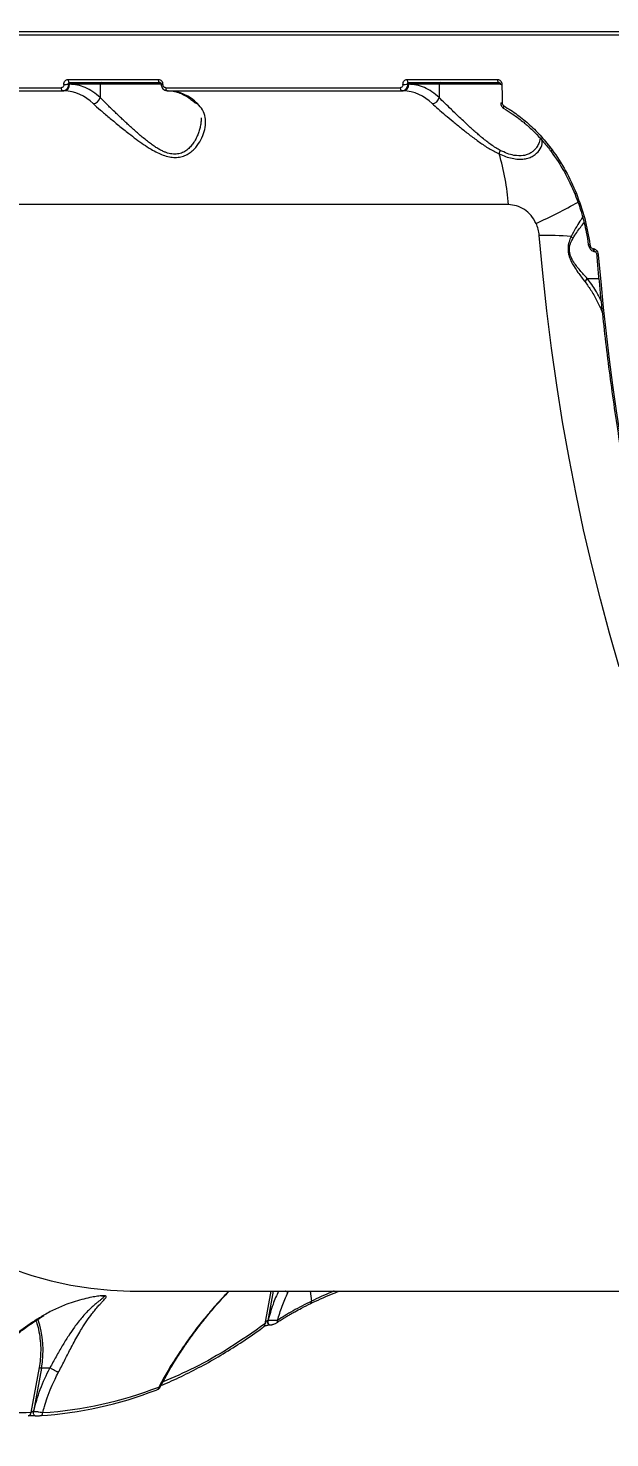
# Model space of a CAD drawing. Header units: millimetres. Extents: x -8045 to 6871, y -5915 to 5473.
# Drawn here: x -3203.5 to -3027.1, y -1812.7 to -1385.2 of the extents above; entities that cross this region are included whole.
import ezdxf

# ---------------------------------------------------------------- set-up
doc = ezdxf.new("R2010")
doc.units = ezdxf.units.MM
for name, color, linetype in [('DIKOM_ОБЪЕКТ', 7, 'Continuous'), ('DIKOM_РАЗМЕР_ЗОНА', 7, 'Continuous'), ('DIKOM_РАЗМЕР_ОБЪЕКТА', 7, 'Continuous')]:
    doc.layers.add(name, color=color, linetype=linetype)
doc.styles.add('style1', font='arial.ttf', dxfattribs={"width": 0.8})
doc.dimstyles.new('1-50', dxfattribs={"dimtxt": 300, "dimasz": 200, "dimexe": 100, "dimexo": 0, "dimgap": 100, "dimtad": 1, "dimtxsty": 'style1', "dimcen": 200, "dimclrd": 7, "dimclre": 7, "dimclrt": 7, "dimadec": 1, "dimazin": 2, "dimtfac": 1, "dimtmove": 0, "dimatfit": 2, "dimfxl": 0, "dimlwd": 25, "dimlwe": 18, "dimarcsym": 0})

# ---------------------------------------------------------------- blocks, each defined once
blk = doc.blocks.new('*D9')
at = {"layer": 'Defpoints', "color": 0, "linetype": 'Continuous', "transparency": 16777216}
for p in [(5663.54, -234.65), (-5019.6, -1388.73), (5663.54, -4701.47)]:
    blk.add_point(p, dxfattribs=at)
at = {"layer": 'DIKOM_РАЗМЕР_ОБЪЕКТА', "color": 7, "linetype": 'Continuous', "lineweight": 18, "transparency": 16777216}
for p, q in [((5663.54, -234.65), (5663.54, -4801.47)), ((-5019.6, -1388.73), (-5019.6, -4801.47))]:
    blk.add_line(p, q, dxfattribs=at)
at = {"layer": 'DIKOM_РАЗМЕР_ОБЪЕКТА', "color": 7, "linetype": 'Continuous', "lineweight": 25, "transparency": 16777216}
blk.add_line((-4819.6, -4701.47), (5463.54, -4701.47), dxfattribs=at)
at = {"layer": 'DIKOM_РАЗМЕР_ОБЪЕКТА', "color": 7, "linetype": 'Continuous', "transparency": 16777216}
for points in [[(-4819.6, -4668.14), (-4819.6, -4734.8), (-5019.6, -4701.47)], [(5463.54, -4668.14), (5463.54, -4734.8), (5663.54, -4701.47)]]:
    blk.add_solid(points, dxfattribs=at)
at = {"layer": 'DIKOM_РАЗМЕР_ОБЪЕКТА', "color": 7, "linetype": 'Continuous', "lineweight": 15, "transparency": 16777216, "insert": (-74.37, -4448.3), "char_height": 300, "attachment_point": 5, "style": 'style1'}
blk.add_mtext('10700', dxfattribs=at)
blk = doc.blocks.new('*D10')
at = {"layer": 'Defpoints', "color": 0, "linetype": 'Continuous', "transparency": 16777216}
for p in [(-1653.81, 3474.95), (-5616.46, -3083.4), (491.01, -3083.4)]:
    blk.add_point(p, dxfattribs=at)
at = {"layer": 'DIKOM_РАЗМЕР_ОБЪЕКТА', "color": 7, "linetype": 'Continuous', "lineweight": 18, "transparency": 16777216}
for p, q in [((-1653.81, 3474.95), (-5716.46, 3474.95)), ((491.01, -3083.4), (-5716.46, -3083.4))]:
    blk.add_line(p, q, dxfattribs=at)
at = {"layer": 'DIKOM_РАЗМЕР_ОБЪЕКТА', "color": 7, "linetype": 'Continuous', "lineweight": 25, "transparency": 16777216}
blk.add_line((-5616.46, 3274.95), (-5616.46, -2883.4), dxfattribs=at)
at = {"layer": 'DIKOM_РАЗМЕР_ОБЪЕКТА', "color": 7, "linetype": 'Continuous', "transparency": 16777216}
for points in [[(-5649.79, 3274.95), (-5583.12, 3274.95), (-5616.46, 3474.95)], [(-5649.79, -2883.4), (-5583.12, -2883.4), (-5616.46, -3083.4)]]:
    blk.add_solid(points, dxfattribs=at)
at = {"layer": 'DIKOM_РАЗМЕР_ОБЪЕКТА', "color": 7, "linetype": 'Continuous', "lineweight": 15, "transparency": 16777216, "insert": (-5869.63, -1326.86), "char_height": 300, "attachment_point": 5, "rotation": 90, "style": 'style1'}
blk.add_mtext('6550', dxfattribs=at)
blk = doc.blocks.new('*D11')
at = {"layer": 'Defpoints', "color": 0, "transparency": 16777216}
for p in [(6870.85, -184.65), (-7019.6, -1388.73), (-7019.6, -5814.65)]:
    blk.add_point(p, dxfattribs=at)
at = {"layer": 'DIKOM_РАЗМЕР_ЗОНА', "color": 7, "lineweight": 18, "transparency": 16777216}
for p, q in [((6870.85, -184.65), (6870.85, -5914.65)), ((-7019.6, -1388.73), (-7019.6, -5914.65))]:
    blk.add_line(p, q, dxfattribs=at)
at = {"layer": 'DIKOM_РАЗМЕР_ЗОНА', "color": 7, "lineweight": 25, "transparency": 16777216}
blk.add_line((6670.85, -5814.65), (-6819.6, -5814.65), dxfattribs=at)
at = {"layer": 'DIKOM_РАЗМЕР_ЗОНА', "color": 7, "transparency": 16777216}
for points in [[(-6819.6, -5781.31), (-6819.6, -5847.98), (-7019.6, -5814.65)], [(6670.85, -5781.31), (6670.85, -5847.98), (6870.85, -5814.65)]]:
    blk.add_solid(points, dxfattribs=at)
at = {"layer": 'DIKOM_РАЗМЕР_ЗОНА', "color": 7, "transparency": 16777216, "insert": (-74.37, -5561.37), "char_height": 300, "attachment_point": 5, "style": 'style1'}
blk.add_mtext('13900', dxfattribs=at)
blk = doc.blocks.new('*D12')
at = {"layer": 'Defpoints', "color": 0, "transparency": 16777216}
for p in [(-2189.61, 5472.65), (-7595.21, -5084.97), (-495.58, -5084.97)]:
    blk.add_point(p, dxfattribs=at)
at = {"layer": 'DIKOM_РАЗМЕР_ЗОНА', "color": 7, "lineweight": 18, "transparency": 16777216}
for p, q in [((-2189.61, 5472.65), (-7695.21, 5472.65)), ((-495.58, -5084.97), (-7695.21, -5084.97))]:
    blk.add_line(p, q, dxfattribs=at)
at = {"layer": 'DIKOM_РАЗМЕР_ЗОНА', "color": 7, "lineweight": 25, "transparency": 16777216}
blk.add_line((-7595.21, 5272.65), (-7595.21, -4884.97), dxfattribs=at)
at = {"layer": 'DIKOM_РАЗМЕР_ЗОНА', "color": 7, "transparency": 16777216}
for points in [[(-7628.55, 5272.65), (-7561.88, 5272.65), (-7595.21, 5472.65)], [(-7628.55, -4884.97), (-7561.88, -4884.97), (-7595.21, -5084.97)]]:
    blk.add_solid(points, dxfattribs=at)
at = {"layer": 'DIKOM_РАЗМЕР_ЗОНА', "color": 7, "transparency": 16777216, "insert": (-7848.38, -1452.59), "char_height": 300, "attachment_point": 5, "rotation": 90, "style": 'style1'}
blk.add_mtext('10550', dxfattribs=at)

msp = doc.modelspace()

# ---------------------------------------------------------------- linework, layer by layer
at = {"layer": 'DIKOM_ОБЪЕКТ', "color": 7, "linetype": 'Continuous', "lineweight": 15}
for p, q in [((-3436.735, -1387.16), (-3021.865, -1387.16)), ((-3436.22, -1386.157), (-3021.35, -1386.157)), ((-3191.456, -1400.692), (-3164.026, -1400.692)), ((-3190.981, -1402.157), (-3191.341, -1402.157)), ((-3181.713, -1402.157), (-3190.981, -1402.157)), ((-3190.941, -1401.657), (-3163.512, -1401.657)), ((-3181.713, -1402.157), (-3181.713, -1406.208)), ((-3163.021, -1402.157), (-3181.713, -1402.157)), ((-3088.596, -1400.692), (-3061.166, -1400.692)), ((-3088.121, -1402.157), (-3088.481, -1402.157)), ((-3078.853, -1402.157), (-3088.121, -1402.157)), ((-3088.081, -1401.657), (-3060.652, -1401.657)), ((-3078.853, -1402.157), (-3078.853, -1406.208)), ((-3060.161, -1402.157), (-3078.853, -1402.157)), ((-3264.695, -1403.198), (-3193.55, -1403.198)), ((-3264.18, -1404.157), (-3193.035, -1404.157)), ((-3193.035, -1404.157), (-3192.696, -1404.157)), ((-3161.835, -1403.198), (-3090.69, -1403.198)), ((-3161.32, -1404.157), (-3161.412, -1404.141)), ((-3161.32, -1404.157), (-3090.175, -1404.157)), ((-3090.175, -1404.157), (-3089.835, -1404.157)), ((-3057.858, -1438.66), (-3357.866, -1438.66)), ((-3032.044, -1452.061), (-3032.125, -1452.061)), ((-3031.616, -1452.904), (-3031.535, -1452.904)), ((-3033.942, -1461.074), (-3030.434, -1461.074)), ((-3181.322, -1769.665), (-3181.165, -1769.664)), ((-3171.604, -1768.157), (-2909.475, -1768.157)), ((-3129.907, -1768.157), (-3131.759, -1778.145)), ((-3129.205, -1768.157), (-3130.864, -1777.103)), ((-3124.755, -1768.63), (-3124.542, -1768.157)), ((-3117.989, -1768.157), (-3117.617, -1771.243)), ((-3199.015, -1775.694), (-3199.006, -1775.703)), ((-3130.789, -1777.103), (-3130.864, -1777.103)), ((-3130.38, -1778.442), (-3130.409, -1778.441)), ((-3130.38, -1778.442), (-3130.305, -1778.442)), ((-3130.305, -1778.442), (-3130.269, -1778.44)), ((-3200.195, -1791.345), (-3202.701, -1805.031)), ((-3199.523, -1791.51), (-3201.93, -1804.654)), ((-3196.99, -1791.51), (-3199.523, -1791.51)), ((-3196.984, -1791.511), (-3196.99, -1791.51)), ((-3201.902, -1804.654), (-3201.93, -1804.654)), ((-3201.43, -1805.988), (-3201.444, -1805.989)), ((-3201.444, -1805.989), (-3201.416, -1805.989)), ((-3201.402, -1805.988), (-3201.416, -1805.989))]:
    msp.add_line(p, q, dxfattribs=at)
at = {"layer": 'DIKOM_ОБЪЕКТ', "color": 7, "linetype": 'Continuous', "lineweight": 15, "flags": 128}
for points in [[(-3191.456, -1400.692), (-3191.443, -1400.882), (-3191.412, -1401.064), (-3191.363, -1401.231), (-3191.299, -1401.377), (-3191.222, -1401.496), (-3191.134, -1401.584), (-3191.039, -1401.639), (-3190.941, -1401.657)], [(-3163.512, -1401.657), (-3163.61, -1401.639), (-3163.704, -1401.584), (-3163.792, -1401.496), (-3163.869, -1401.377), (-3163.934, -1401.231), (-3163.982, -1401.064), (-3164.013, -1400.882), (-3164.026, -1400.692)], [(-3088.596, -1400.692), (-3088.583, -1400.882), (-3088.551, -1401.064), (-3088.503, -1401.231), (-3088.439, -1401.377), (-3088.361, -1401.496), (-3088.274, -1401.584), (-3088.179, -1401.639), (-3088.081, -1401.657)], [(-3060.652, -1401.657), (-3060.75, -1401.639), (-3060.844, -1401.584), (-3060.932, -1401.496), (-3061.009, -1401.377), (-3061.073, -1401.231), (-3061.122, -1401.064), (-3061.153, -1400.882), (-3061.166, -1400.692)], [(-3059.852, -1402.196), (-3059.838, -1402.899), (-3059.823, -1403.602), (-3059.808, -1404.306), (-3059.792, -1405.009), (-3059.775, -1405.712), (-3059.758, -1406.416), (-3059.741, -1407.119), (-3059.722, -1407.822)], [(-3193.55, -1403.198), (-3193.537, -1403.387), (-3193.505, -1403.568), (-3193.456, -1403.734), (-3193.392, -1403.879), (-3193.315, -1403.997), (-3193.228, -1404.085), (-3193.133, -1404.139), (-3193.035, -1404.157)], [(-3090.69, -1403.198), (-3090.677, -1403.387), (-3090.645, -1403.568), (-3090.596, -1403.734), (-3090.532, -1403.879), (-3090.455, -1403.997), (-3090.368, -1404.085), (-3090.273, -1404.139), (-3090.175, -1404.157)], [(-3059.231, -1409.517), (-3059.258, -1409.495), (-3059.308, -1409.419), (-3059.337, -1409.316), (-3059.343, -1409.189), (-3059.326, -1409.043), (-3059.287, -1408.884), (-3059.228, -1408.716)], [(-3044.596, -1422.054), (-3044.707, -1422.171), (-3044.796, -1422.281), (-3044.859, -1422.379), (-3044.894, -1422.463), (-3044.9, -1422.529), (-3044.883, -1422.569)], [(-3024.252, -1578.827), (-3027.2, -1568.677), (-3029.986, -1558.358), (-3032.609, -1547.879), (-3035.067, -1537.249), (-3037.356, -1526.478), (-3039.475, -1515.577), (-3041.422, -1504.556), (-3043.194, -1493.424), (-3044.792, -1482.193), (-3046.211, -1470.872), (-3047.453, -1459.473), (-3048.515, -1448.005)], [(-3031.612, -1452.904), (-3031.612, -1452.904), (-3031.756, -1452.866), (-3031.89, -1452.751), (-3032.001, -1452.568), (-3032.082, -1452.332), (-3032.125, -1452.061)], [(-3032.044, -1452.061), (-3032.001, -1452.332), (-3031.921, -1452.568), (-3031.809, -1452.751), (-3031.676, -1452.866), (-3031.536, -1452.904)], [(-3031.08, -1453.938), (-3031.084, -1453.931), (-3031.085, -1453.924)], [(-3030.597, -1454.003), (-3029.886, -1461.955), (-3029.097, -1469.878), (-3028.229, -1477.771), (-3027.284, -1485.63), (-3026.26, -1493.452), (-3025.16, -1501.234), (-3023.983, -1508.974), (-3022.729, -1516.669)], [(-3208.387, -1761.421), (-3202.476, -1763.425), (-3196.535, -1765.078), (-3190.572, -1766.378), (-3184.591, -1767.324), (-3178.598, -1767.916), (-3172.598, -1768.152), (-3171.604, -1768.157)], [(-3130.409, -1778.441), (-3130.484, -1778.421), (-3130.622, -1778.324), (-3130.74, -1778.156), (-3130.829, -1777.93), (-3130.881, -1777.665), (-3130.894, -1777.382), (-3130.864, -1777.103)], [(-3130.789, -1777.103), (-3130.819, -1777.382), (-3130.807, -1777.665), (-3130.754, -1777.93), (-3130.665, -1778.156), (-3130.547, -1778.324), (-3130.409, -1778.421), (-3130.305, -1778.442)], [(-3201.444, -1805.989), (-3201.554, -1805.966), (-3201.672, -1805.886), (-3201.776, -1805.754), (-3201.861, -1805.577), (-3201.922, -1805.366), (-3201.954, -1805.132), (-3201.957, -1804.89), (-3201.93, -1804.654)], [(-3201.416, -1805.989), (-3201.526, -1805.966), (-3201.644, -1805.886), (-3201.748, -1805.754), (-3201.833, -1805.577), (-3201.893, -1805.366), (-3201.926, -1805.132), (-3201.929, -1804.89), (-3201.902, -1804.654)]]:
    msp.add_lwpolyline(points, dxfattribs=at)
at = {"layer": 'DIKOM_ОБЪЕКТ', "color": 7, "linetype": 'Continuous', "lineweight": 15}
for centre, radius, start, end in [((-3192.669, -1379.091), 23.104, 269.89088, 273.29472), ((-3192.85, -1402.29), 1.874, 274.73785, 4.05281), ((-3181.246, -1402.124), 0.469, 94.75487, 184.03805), ((-3162.864, -1399.878), 2.322, 261.74961, 273.74567), ((-3089.809, -1379.081), 23.115, 269.89163, 273.29397), ((-3089.99, -1402.29), 1.874, 274.73838, 4.06015), ((-3078.386, -1402.124), 0.469, 94.77089, 184.05352), ((-3060.002, -1399.774), 2.426, 262.06191, 273.54804), ((-3193.17, -1417.271), 13.122, 44.85944, 87.92873), ((-3184.02, -1405.645), 2.375, 273.65939, 346.29002), ((-3160.876, -1403.335), 0.969, 171.89427, 236.38226), ((-3161.455, -1417.271), 13.122, 44.85944, 87.92873), ((-3090.31, -1417.27), 13.121, 44.8581, 87.92894), ((-3081.16, -1405.645), 2.375, 273.65963, 346.28354), ((-3152.189, -1406.699), 1.316, 228.62844, 271.5254), ((-3059.873, -1406.083), 1.745, 258.9759, 274.97636), ((-3054.56, -1424.724), 6.315, 156.49187, 166.50497), ((-3125.229, -1443.121), 67.519, 3.78847, 17.11489), ((-3037.009, -1436.134), 0.882, 105.81865, 138.02038), ((-3123.002, -1283.885), 176.525, 294.61913, 299.2664), ((-3047.959, -1576.52), 128.517, 85.9283, 90.24785), ((-3036.706, -1446.566), 2.763, 219.6269, 235.45369), ((-3033.362, -1449.935), 0.855, 251.27227, 284.02424), ((-3030.722, -1453.112), 0.899, 246.57658, 278.01931), ((-3032.134, -1462.994), 2.638, 133.2796, 159.99314), ((-3118.194, -1771.452), 0.613, 307.33171, 19.91895), ((-3228.846, -1786.193), 29.802, 349.72314, 18.53309), ((-3132.552, -1778.336), 0.815, 316.83278, 13.56791), ((-3128.628, -1777.209), 0.735, 305.76037, 11.78985), ((-3132.411, -1778.425), 0.652, 296.40086, 314.06384), ((-3207.42, -1688.266), 117.926, 273.63023, 291.24306), ((-3206.563, -1687.602), 117.664, 273.62998, 291.24323), ((-3164.69, -1797.464), 0.715, 269.83834, 304.21028), ((-3164.813, -1797.342), 0.886, 306.32869, 4.65375), ((-3203.62, -1805.111), 0.923, 274.65941, 4.96228), ((-3200.02, -1805.051), 0.907, 274.21913, 1.3834)]:
    msp.add_arc(centre, radius, start, end, dxfattribs=at)
for points, knots in [([(-3192.713, -1402.196), (-3192.724, -1402.327), (-3192.745, -1402.589), (-3192.935, -1402.921), (-3193.214, -1403.153), (-3193.438, -1403.183), (-3193.55, -1403.198)], [0, 0, 0, 0, 0.2507597, 0.5001069, 0.7499743, 1, 1, 1, 1]), ([(-3191.341, -1402.157), (-3191.35, -1402.327), (-3191.367, -1402.64), (-3191.527, -1403.132), (-3191.772, -1403.536), (-3192.091, -1403.839), (-3192.487, -1404.089), (-3192.818, -1404.13), (-3193.035, -1404.157)], [0, 0, 0, 0, 0.1617721, 0.2992077, 0.5003961, 0.6315426, 0.7587068, 1, 1, 1, 1]), ([(-3192.713, -1402.196), (-3192.698, -1401.998), (-3192.667, -1401.605), (-3192.379, -1401.108), (-3191.961, -1400.76), (-3191.624, -1400.715), (-3191.456, -1400.692)], [0, 0, 0, 0, 0.2505948, 0.5002705, 0.7499957, 1, 1, 1, 1]), ([(-3191.341, -1402.157), (-3191.342, -1402.119), (-3191.342, -1402.046), (-3191.31, -1401.922), (-3191.254, -1401.817), (-3191.175, -1401.738), (-3191.079, -1401.675), (-3190.996, -1401.664), (-3190.941, -1401.657)], [0, 0, 0, 0, 0.1478196, 0.2805262, 0.5004941, 0.6293338, 0.7558197, 1, 1, 1, 1]), ([(-3181.713, -1406.208), (-3182.445, -1405.588), (-3183.909, -1404.347), (-3186.223, -1403.111), (-3188.586, -1402.303), (-3190.183, -1402.206), (-3190.981, -1402.157)], [0, 0, 0, 0, 0.249998, 0.4999993, 0.7499898, 1, 1, 1, 1]), ([(-3164.026, -1400.692), (-3163.857, -1400.715), (-3163.518, -1400.76), (-3163.087, -1401.109), (-3162.782, -1401.606), (-3162.736, -1401.999), (-3162.712, -1402.196)], [0, 0, 0, 0, 0.2505011, 0.5001853, 0.7499993, 1, 1, 1, 1]), ([(-3163.604, -1401.641), (-3163.557, -1401.644), (-3163.461, -1401.65), (-3163.326, -1401.76), (-3163.222, -1401.939), (-3163.206, -1402.096), (-3163.197, -1402.176)], [0, 0, 0, 0, 0.2353174, 0.4781248, 0.7320024, 1, 1, 1, 1]), ([(-3163.197, -1402.176), (-3163.189, -1402.299), (-3163.171, -1402.545), (-3163.028, -1403.027), (-3162.702, -1403.57), (-3162.112, -1404.037), (-3161.646, -1404.107), (-3161.412, -1404.141)], [0, 0, 0, 0, 0.1219965, 0.2452288, 0.4931887, 0.7446563, 1, 1, 1, 1]), ([(-3161.835, -1403.198), (-3161.948, -1403.182), (-3162.173, -1403.151), (-3162.462, -1402.92), (-3162.666, -1402.589), (-3162.697, -1402.327), (-3162.712, -1402.196)], [0, 0, 0, 0, 0.2507925, 0.5001209, 0.7499859, 1, 1, 1, 1]), ([(-3089.853, -1402.196), (-3089.864, -1402.327), (-3089.885, -1402.589), (-3090.075, -1402.921), (-3090.354, -1403.153), (-3090.578, -1403.183), (-3090.69, -1403.198)], [0, 0, 0, 0, 0.2507939, 0.5000829, 0.7499532, 1, 1, 1, 1]), ([(-3088.481, -1402.157), (-3088.49, -1402.327), (-3088.507, -1402.64), (-3088.667, -1403.131), (-3088.912, -1403.536), (-3089.231, -1403.839), (-3089.627, -1404.089), (-3089.958, -1404.13), (-3090.175, -1404.157)], [0, 0, 0, 0, 0.1617664, 0.2992194, 0.5003599, 0.6315558, 0.7587155, 1, 1, 1, 1]), ([(-3089.853, -1402.196), (-3089.838, -1401.998), (-3089.807, -1401.605), (-3089.519, -1401.108), (-3089.1, -1400.76), (-3088.764, -1400.715), (-3088.596, -1400.692)], [0, 0, 0, 0, 0.2505874, 0.5002747, 0.7500732, 1, 1, 1, 1]), ([(-3088.481, -1402.157), (-3088.481, -1402.119), (-3088.481, -1402.046), (-3088.45, -1401.922), (-3088.394, -1401.817), (-3088.315, -1401.738), (-3088.219, -1401.675), (-3088.136, -1401.664), (-3088.081, -1401.657)], [0, 0, 0, 0, 0.1478498, 0.2805932, 0.5004711, 0.6295105, 0.7560222, 1, 1, 1, 1]), ([(-3078.853, -1406.208), (-3079.585, -1405.588), (-3081.049, -1404.347), (-3083.363, -1403.111), (-3085.726, -1402.303), (-3087.323, -1402.206), (-3088.121, -1402.157)], [0, 0, 0, 0, 0.2500022, 0.5000016, 0.7499837, 1, 1, 1, 1]), ([(-3061.166, -1400.692), (-3060.997, -1400.715), (-3060.658, -1400.76), (-3060.227, -1401.109), (-3059.921, -1401.606), (-3059.875, -1401.999), (-3059.852, -1402.196)], [0, 0, 0, 0, 0.2505652, 0.5002277, 0.7500201, 1, 1, 1, 1]), ([(-3060.743, -1401.641), (-3060.696, -1401.644), (-3060.601, -1401.65), (-3060.466, -1401.76), (-3060.362, -1401.939), (-3060.346, -1402.096), (-3060.337, -1402.176)], [0, 0, 0, 0, 0.2352057, 0.478014, 0.7320167, 1, 1, 1, 1]), ([(-3159.072, -1423.37), (-3159.649, -1423.326), (-3160.507, -1423.261), (-3161.68, -1422.889), (-3162.639, -1422.501), (-3163.684, -1421.97), (-3164.796, -1421.304), (-3165.917, -1420.548), (-3167.092, -1419.679), (-3168.313, -1418.711), (-3169.531, -1417.693), (-3170.733, -1416.647), (-3171.926, -1415.58), (-3173.089, -1414.515), (-3174.208, -1413.476), (-3175.285, -1412.464), (-3176.327, -1411.475), (-3177.84, -1410.029), (-3179.767, -1408.172), (-3181.063, -1406.864), (-3181.713, -1406.208)], [0, 0, 0, 0, 0.0627164, 0.0932352, 0.1254314, 0.1663485, 0.2080751, 0.2507779, 0.2958885, 0.3475233, 0.3991629, 0.4473937, 0.5004533, 0.5538823, 0.6016578, 0.6519841, 0.7030685, 0.7499625, 0.874405, 1, 1, 1, 1]), ([(-3161.32, -1404.157), (-3161.543, -1404.143), (-3161.771, -1404.129), (-3161.969, -1404.008), (-3161.974, -1404.005)], [0, 0, 0, 0, 0.9731044, 1, 1, 1, 1]), ([(-3160.908, -1404.187), (-3160.749, -1404.18), (-3160.012, -1404.147), (-3158.762, -1404.391), (-3157.162, -1404.91), (-3155.646, -1405.693), (-3154.279, -1406.606), (-3153.432, -1407.373), (-3153.07, -1407.702)], [0, 0, 0, 0, 0.0612192, 0.2830134, 0.4797518, 0.6711873, 0.859039, 1, 1, 1, 1]), ([(-3060.35, -1422.206), (-3060.8, -1421.959), (-3061.757, -1421.433), (-3063.105, -1420.516), (-3064.472, -1419.496), (-3065.484, -1418.682), (-3066.237, -1418.055), (-3066.7, -1417.662), (-3067.205, -1417.227), (-3067.75, -1416.751), (-3068.172, -1416.378), (-3068.664, -1415.938), (-3069.259, -1415.402), (-3070.012, -1414.714), (-3071.063, -1413.742), (-3072.312, -1412.572), (-3073.803, -1411.156), (-3075.438, -1409.587), (-3077.213, -1407.868), (-3078.305, -1406.762), (-3078.853, -1406.208)], [0, 0, 0, 0, 0.0587503, 0.1250441, 0.1831875, 0.2499618, 0.270452, 0.2931947, 0.3181953, 0.3454634, 0.3749875, 0.3820664, 0.4205192, 0.4663072, 0.4993415, 0.5865758, 0.6681285, 0.7492994, 0.8742167, 1, 1, 1, 1]), ([(-3183.869, -1408.015), (-3183.162, -1408.648), (-3181.756, -1409.907), (-3179.057, -1412.186), (-3176.136, -1414.606), (-3173.35, -1416.842), (-3170.811, -1418.785), (-3168.571, -1420.392), (-3166.43, -1421.777), (-3164.45, -1422.869), (-3162.595, -1423.685), (-3160.753, -1424.228), (-3158.931, -1424.423), (-3157.22, -1424.233), (-3155.698, -1423.693), (-3154.35, -1422.878), (-3152.831, -1421.557), (-3151.371, -1419.606), (-3150.238, -1417.116), (-3149.683, -1414.602), (-3149.76, -1412.173), (-3150.463, -1409.899), (-3151.591, -1408.642), (-3152.154, -1408.015)], [0, 0, 0, 0, 0.062837, 0.1250328, 0.1875524, 0.2496598, 0.2915513, 0.3336367, 0.374496, 0.4070881, 0.4371938, 0.4692318, 0.4998098, 0.5304201, 0.5624912, 0.5926586, 0.6253316, 0.6879395, 0.7501163, 0.812756, 0.8751677, 0.9376717, 1, 1, 1, 1]), ([(-3081.009, -1408.015), (-3080.42, -1408.544), (-3079.248, -1409.598), (-3077.051, -1411.467), (-3074.664, -1413.462), (-3072.111, -1415.547), (-3069.436, -1417.667), (-3066.652, -1419.738), (-3063.759, -1421.722), (-3061.72, -1422.741), (-3060.7, -1423.251)], [0, 0, 0, 0, 0.1259349, 0.2508914, 0.3755891, 0.5008469, 0.6251055, 0.7501535, 0.8750356, 1, 1, 1, 1]), ([(-3060.207, -1407.796), (-3060.19, -1407.968), (-3060.157, -1408.314), (-3059.949, -1408.8), (-3059.644, -1409.228), (-3059.369, -1409.421), (-3059.231, -1409.517)], [0, 0, 0, 0, 0.2457741, 0.4945742, 0.7459297, 1, 1, 1, 1]), ([(-3059.228, -1408.716), (-3059.297, -1408.668), (-3059.435, -1408.571), (-3059.589, -1408.351), (-3059.697, -1408.098), (-3059.714, -1407.914), (-3059.722, -1407.822)], [0, 0, 0, 0, 0.2510539, 0.5004371, 0.7501959, 1, 1, 1, 1]), ([(-3059.231, -1409.517), (-3058.376, -1410.038), (-3056.833, -1410.976), (-3054.851, -1412.412), (-3053.366, -1413.588), (-3052.102, -1414.664), (-3050.75, -1415.893), (-3049.062, -1417.567), (-3047.02, -1419.8), (-3045.64, -1421.588), (-3044.884, -1422.568)], [0, 0, 0, 0, 0.1589248, 0.286725, 0.3831944, 0.453502, 0.543259, 0.6639047, 0.8158121, 1, 1, 1, 1]), ([(-3059.228, -1408.716), (-3057.858, -1409.573), (-3055.118, -1411.288), (-3051.314, -1414.47), (-3047.751, -1418.017), (-3045.648, -1420.709), (-3044.596, -1422.054)], [0, 0, 0, 0, 0.2506425, 0.501316, 0.7505972, 1, 1, 1, 1]), ([(-3151.09, -1412.327), (-3151.084, -1412.551), (-3151.067, -1413.194), (-3151.195, -1414.284), (-3151.451, -1415.577), (-3151.842, -1416.867), (-3152.376, -1418.176), (-3153.041, -1419.415), (-3153.859, -1420.596), (-3154.817, -1421.648), (-3155.81, -1422.417), (-3156.714, -1422.886), (-3157.689, -1423.26), (-3158.515, -1423.326), (-3159.072, -1423.37)], [0, 0, 0, 0, 0.0509587, 0.145798, 0.2408469, 0.3352916, 0.4295164, 0.5321503, 0.6192514, 0.7142647, 0.8095932, 0.8582368, 0.9043668, 1, 1, 1, 1]), ([(-3060.7, -1423.251), (-3060.034, -1423.534), (-3058.702, -1424.101), (-3056.725, -1424.665), (-3054.831, -1424.933), (-3053.094, -1424.865), (-3051.575, -1424.497), (-3049.876, -1423.696), (-3048.398, -1422.276), (-3047.551, -1420.617), (-3047.6, -1419.551), (-3047.616, -1419.202)], [0, 0, 0, 0, 0.0923278, 0.1845417, 0.2765054, 0.3679211, 0.4595497, 0.5505318, 0.731229, 0.9117447, 1, 1, 1, 1]), ([(-3048.266, -1418.485), (-3048.28, -1418.651), (-3048.318, -1419.109), (-3048.514, -1419.772), (-3048.794, -1420.457), (-3049.112, -1421.029), (-3049.561, -1421.669), (-3050.182, -1422.333), (-3051.074, -1423.006), (-3052.112, -1423.514), (-3053.737, -1423.986), (-3055.215, -1423.839), (-3056.212, -1423.74)], [0, 0, 0, 0, 0.055876, 0.1538422, 0.2296305, 0.300195, 0.3655741, 0.4768654, 0.5774647, 0.6876687, 0.7893643, 1, 1, 1, 1]), ([(-3056.212, -1423.74), (-3056.897, -1423.568), (-3058.268, -1423.223), (-3059.656, -1422.545), (-3060.35, -1422.206)], [0, 0, 0, 0, 0.4995996, 1, 1, 1, 1]), ([(-3044.884, -1422.568), (-3043.489, -1424.588), (-3040.699, -1428.629), (-3038.676, -1433.238), (-3037.664, -1435.544)], [0, 0, 0, 0, 0.4998854, 1, 1, 1, 1]), ([(-3044.596, -1422.054), (-3043.176, -1424.116), (-3040.336, -1428.238), (-3038.278, -1432.936), (-3037.249, -1435.286)], [0, 0, 0, 0, 0.5000018, 1, 1, 1, 1]), ([(-3037.664, -1435.544), (-3037.278, -1436.546), (-3036.61, -1438.276), (-3035.882, -1440.544), (-3035.331, -1442.437), (-3034.792, -1444.515), (-3034.163, -1447.328), (-3033.827, -1449.509), (-3033.636, -1450.745)], [0, 0, 0, 0, 0.2047379, 0.353654, 0.4525751, 0.5794692, 0.761553, 1, 1, 1, 1]), ([(-3037.249, -1435.286), (-3036.329, -1437.803), (-3034.49, -1442.837), (-3033.599, -1448.122), (-3033.154, -1450.765)], [0, 0, 0, 0, 0.5, 1, 1, 1, 1]), ([(-3049.464, -1444.363), (-3049.934, -1443.523), (-3050.872, -1441.846), (-3052.99, -1440.049), (-3055.366, -1438.877), (-3057.027, -1438.732), (-3057.858, -1438.66)], [0, 0, 0, 0, 0.2506987, 0.5004223, 0.7502601, 1, 1, 1, 1]), ([(-3048.515, -1448.005), (-3048.594, -1447.378), (-3048.753, -1446.127), (-3049.227, -1444.951), (-3049.464, -1444.363)], [0, 0, 0, 0, 0.5004521, 1, 1, 1, 1]), ([(-3035.297, -1442.311), (-3035.58, -1442.758), (-3036.245, -1443.81), (-3037.475, -1445.776), (-3038.379, -1447.475), (-3038.833, -1448.328)], [0, 0, 0, 0, 0.2690207, 0.633026, 1, 1, 1, 1]), ([(-3038.272, -1448.842), (-3037.897, -1448.25), (-3037.149, -1447.07), (-3036.026, -1445.559), (-3035.26, -1444.548), (-3034.896, -1444.089), (-3034.861, -1444.045)], [0, 0, 0, 0, 0.3226986, 0.6437563, 0.9655775, 1, 1, 1, 1]), ([(-3038.833, -1448.328), (-3038.958, -1448.604), (-3039.196, -1449.129), (-3039.495, -1450.001), (-3039.71, -1450.909), (-3039.814, -1451.898), (-3039.772, -1452.92), (-3039.576, -1453.94), (-3039.25, -1454.936), (-3038.72, -1456.137), (-3037.886, -1457.596), (-3036.826, -1459.154), (-3035.702, -1460.679), (-3034.986, -1461.607), (-3034.612, -1462.092)], [0, 0, 0, 0, 0.0657805, 0.1255308, 0.1907356, 0.2507611, 0.3130673, 0.3760299, 0.4355056, 0.5005689, 0.6150184, 0.750617, 0.8698247, 1, 1, 1, 1]), ([(-3033.942, -1461.074), (-3034.308, -1460.677), (-3035.04, -1459.885), (-3036.157, -1458.615), (-3037.264, -1457.257), (-3038.151, -1455.989), (-3038.754, -1454.87), (-3039.122, -1453.961), (-3039.346, -1453.015), (-3039.391, -1452.058), (-3039.262, -1451.145), (-3038.924, -1450.023), (-3038.53, -1449.309), (-3038.272, -1448.842)], [0, 0, 0, 0, 0.1249859, 0.2496962, 0.3746896, 0.4999206, 0.5661911, 0.6249206, 0.6880735, 0.7498165, 0.8089082, 0.8747948, 1, 1, 1, 1]), ([(-3033.636, -1450.745), (-3033.601, -1450.928), (-3033.522, -1451.333), (-3033.279, -1451.835), (-3032.97, -1452.251), (-3032.626, -1452.568), (-3032.189, -1452.828), (-3031.863, -1452.867), (-3031.704, -1452.886)], [0, 0, 0, 0, 0.1770896, 0.3906098, 0.5176894, 0.6637703, 0.8347074, 1, 1, 1, 1]), ([(-3033.154, -1450.765), (-3033.123, -1450.916), (-3033.062, -1451.219), (-3032.844, -1451.634), (-3032.579, -1451.907), (-3032.325, -1452.041), (-3032.19, -1452.055), (-3032.125, -1452.061)], [0, 0, 0, 0, 0.2497231, 0.499155, 0.7487822, 0.8771051, 1, 1, 1, 1]), ([(-3032.044, -1452.061), (-3031.945, -1452.071), (-3031.747, -1452.092), (-3031.469, -1452.24), (-3031.222, -1452.453), (-3030.949, -1452.806), (-3030.697, -1453.33), (-3030.63, -1453.779), (-3030.597, -1454.003)], [0, 0, 0, 0, 0.125506, 0.2507395, 0.3725069, 0.5014545, 0.7506821, 1, 1, 1, 1]), ([(-3031.531, -1452.904), (-3031.52, -1452.906), (-3031.489, -1452.911), (-3031.421, -1452.971), (-3031.292, -1453.153), (-3031.153, -1453.496), (-3031.105, -1453.785), (-3031.079, -1453.939)], [0, 0, 0, 0, 0.0419374, 0.1108618, 0.3380983, 0.6482691, 1, 1, 1, 1]), ([(-3031.076, -1453.923), (-3031.028, -1454.532), (-3030.718, -1458.421), (-3030.027, -1465.602), (-3028.99, -1475.495), (-3027.805, -1485.452), (-3026.487, -1495.451), (-3025.017, -1505.456), (-3023.923, -1512.489), (-3023.282, -1516.159), (-3023.219, -1516.52)], [0, 0, 0, 0, 0.0286749, 0.1830487, 0.3397272, 0.4982804, 0.6583797, 0.819769, 0.9822414, 1, 1, 1, 1]), ([(-3034.612, -1462.092), (-3033.961, -1462.992), (-3032.595, -1464.878), (-3030.938, -1467.97), (-3029.863, -1470.206), (-3029.425, -1471.377), (-3029.394, -1471.461)], [0, 0, 0, 0, 0.3149956, 0.6600579, 0.9755596, 1, 1, 1, 1]), ([(-3029.782, -1467.785), (-3030.286, -1466.767), (-3031.473, -1464.368), (-3033.04, -1462.278), (-3033.942, -1461.074)], [0, 0, 0, 0, 0.4240478, 1, 1, 1, 1]), ([(-3194.406, -1792.912), (-3194.095, -1792.313), (-3193.468, -1791.107), (-3192.551, -1789.301), (-3191.643, -1787.519), (-3190.673, -1785.638), (-3189.62, -1783.652), (-3188.483, -1781.603), (-3187.174, -1779.379), (-3185.729, -1777.131), (-3184.364, -1775.235), (-3183.222, -1773.798), (-3182.291, -1772.714), (-3181.488, -1771.842), (-3180.841, -1771.168), (-3180.326, -1770.624), (-3179.954, -1770.185), (-3179.821, -1769.89), (-3179.901, -1769.722), (-3180.159, -1769.598), (-3180.76, -1769.567), (-3181.689, -1769.642), (-3182.479, -1769.741), (-3183.354, -1769.878), (-3184.723, -1770.128), (-3186.713, -1770.574), (-3189.252, -1771.284), (-3192.22, -1772.297), (-3195.534, -1773.661), (-3197.877, -1774.962), (-3199.051, -1775.615)], [0, 0, 0, 0, 0.0313122, 0.0630889, 0.093936, 0.1255622, 0.1655589, 0.20717, 0.2507388, 0.3133108, 0.3752878, 0.4166911, 0.4587719, 0.5001182, 0.5326201, 0.562461, 0.5964655, 0.6253582, 0.6418248, 0.6568748, 0.68825, 0.7033883, 0.71967, 0.7345093, 0.7508031, 0.7906445, 0.8333527, 0.8757701, 0.9377019, 1, 1, 1, 1]), ([(-3181.165, -1769.664), (-3181.078, -1769.663), (-3180.899, -1769.659), (-3180.738, -1769.684), (-3180.58, -1769.728), (-3180.504, -1769.815), (-3180.563, -1769.999), (-3180.879, -1770.301), (-3181.43, -1770.738), (-3182.084, -1771.247), (-3182.888, -1771.89), (-3183.848, -1772.714), (-3184.935, -1773.727), (-3186.063, -1774.883), (-3187.199, -1776.152), (-3188.368, -1777.58), (-3189.745, -1779.406), (-3191.353, -1781.757), (-3192.899, -1784.265), (-3194.143, -1786.409), (-3195.398, -1788.635), (-3196.347, -1790.356), (-3196.984, -1791.511)], [0, 0, 0, 0, 0.0111217, 0.0227499, 0.0347813, 0.0564805, 0.0810409, 0.1274062, 0.1734047, 0.2192249, 0.2650727, 0.3263946, 0.3902781, 0.44857, 0.5111195, 0.571688, 0.6318211, 0.7235888, 0.8156789, 0.8622647, 0.9075094, 1, 1, 1, 1]), ([(-3142.663, -1768.157), (-3142.922, -1768.424), (-3143.799, -1769.329), (-3145.284, -1770.941), (-3147.582, -1773.516), (-3150.348, -1776.806), (-3153.47, -1780.802), (-3156.496, -1784.994), (-3159.251, -1789.156), (-3161.756, -1793.259), (-3163.204, -1795.93), (-3163.93, -1797.27)], [0, 0, 0, 0, 0.0290588, 0.0983829, 0.1727658, 0.3030252, 0.443501, 0.586456, 0.7319822, 0.8655691, 1, 1, 1, 1]), ([(-3163.561, -1797.473), (-3162.794, -1796.002), (-3161.247, -1793.038), (-3158.717, -1788.867), (-3156.326, -1785.21), (-3154.311, -1782.335), (-3152.753, -1780.216), (-3151.503, -1778.574), (-3150.321, -1777.063), (-3148.943, -1775.354), (-3146.932, -1772.954), (-3144.793, -1770.506), (-3143.125, -1768.766), (-3142.541, -1768.157)], [0, 0, 0, 0, 0.1461859, 0.2945711, 0.417266, 0.5144946, 0.586278, 0.6336673, 0.6828152, 0.7418553, 0.8108816, 0.9337711, 1, 1, 1, 1]), ([(-3127.604, -1768.157), (-3128.194, -1769.496), (-3129.486, -1772.427), (-3130.33, -1775.457), (-3130.789, -1777.103)], [0, 0, 0, 0, 0.4566229, 1, 1, 1, 1]), ([(-3127.909, -1777.059), (-3127.478, -1775.629), (-3126.618, -1772.775), (-3125.375, -1770.01), (-3124.755, -1768.63)], [0, 0, 0, 0, 0.5009461, 1, 1, 1, 1]), ([(-3124.755, -1768.63), (-3124.896, -1768.539), (-3125.115, -1768.399), (-3125.426, -1768.227), (-3125.553, -1768.162), (-3125.563, -1768.157)], [0, 0, 0, 0, 0.6302985, 0.9703781, 1, 1, 1, 1]), ([(-3117.822, -1771.939), (-3115.85, -1770.998), (-3113.122, -1769.694), (-3110.003, -1768.491), (-3109.137, -1768.157)], [0, 0, 0, 0, 0.7223922, 1, 1, 1, 1]), ([(-3110.686, -1768.157), (-3110.985, -1768.274), (-3113.493, -1769.251), (-3115.685, -1770.31), (-3117.617, -1771.243)], [0, 0, 0, 0, 0.1189903, 1, 1, 1, 1]), ([(-3117.617, -1771.243), (-3119.552, -1772.22), (-3123.422, -1774.174), (-3126.413, -1776.097), (-3127.909, -1777.059)], [0, 0, 0, 0, 0.4999605, 1, 1, 1, 1]), ([(-3124.135, -1775.279), (-3124.075, -1775.243), (-3123.588, -1774.96), (-3122.437, -1774.316), (-3120.435, -1773.235), (-3118.767, -1772.408), (-3117.822, -1771.939)], [0, 0, 0, 0, 0.0316433, 0.2560463, 0.5781362, 1, 1, 1, 1]), ([(-3199.051, -1775.615), (-3199.983, -1776.185), (-3201.908, -1777.363), (-3204.76, -1779.349), (-3207.31, -1781.296), (-3209.559, -1783.16), (-3211.443, -1784.829), (-3213.297, -1786.58), (-3215.646, -1788.944), (-3218.398, -1791.996), (-3221.338, -1795.723), (-3223.969, -1799.515), (-3225.427, -1802.078), (-3226.157, -1803.362)], [0, 0, 0, 0, 0.0781112, 0.1613357, 0.2497925, 0.310613, 0.3750515, 0.4356365, 0.50075, 0.6262808, 0.7508191, 0.8751065, 1, 1, 1, 1]), ([(-3225.898, -1803.832), (-3225.097, -1802.374), (-3223.539, -1799.536), (-3220.813, -1795.617), (-3218.204, -1792.29), (-3215.662, -1789.381), (-3212.822, -1786.427), (-3209.706, -1783.529), (-3206.3, -1780.713), (-3202.786, -1778.088), (-3200.161, -1776.445), (-3198.781, -1775.582)], [0, 0, 0, 0, 0.1391554, 0.2707295, 0.3799949, 0.4679205, 0.5647386, 0.686102, 0.7799654, 0.8843189, 1, 1, 1, 1]), ([(-3201.214, -1777.153), (-3201.11, -1777.421), (-3200.711, -1778.45), (-3200.236, -1780.525), (-3199.857, -1783.262), (-3199.71, -1785.191), (-3199.752, -1786.151), (-3199.753, -1786.178)], [0, 0, 0, 0, 0.1043826, 0.4017274, 0.6990743, 0.9917493, 1, 1, 1, 1]), ([(-3199.006, -1775.703), (-3199.004, -1775.705), (-3198.994, -1775.718), (-3199.026, -1775.661), (-3199.051, -1775.615)], [0, 0, 0, 0, 0.1897393, 1, 1, 1, 1]), ([(-3131.759, -1778.145), (-3135.283, -1780.605), (-3142.331, -1785.526), (-3152.643, -1791.369), (-3159.462, -1794.346), (-3162.626, -1795.728)], [0, 0, 0, 0, 0.3488748, 0.6978055, 1, 1, 1, 1]), ([(-3131.959, -1778.895), (-3131.864, -1778.834), (-3131.678, -1778.713), (-3131.294, -1778.566), (-3130.929, -1778.479), (-3130.625, -1778.443), (-3130.48, -1778.442), (-3130.407, -1778.441)], [0, 0, 0, 0, 0.2704879, 0.5309622, 0.7721173, 0.8859232, 1, 1, 1, 1]), ([(-3130.864, -1777.103), (-3130.886, -1777.106), (-3130.935, -1777.111), (-3131.054, -1777.169), (-3131.235, -1777.319), (-3131.511, -1777.655), (-3131.66, -1777.949), (-3131.759, -1778.145)], [0, 0, 0, 0, 0.0480377, 0.1032865, 0.2502269, 0.5001757, 1, 1, 1, 1]), ([(-3127.909, -1777.059), (-3128.068, -1777.071), (-3128.39, -1777.098), (-3128.983, -1777.116), (-3129.51, -1777.123), (-3129.94, -1777.123), (-3130.384, -1777.118), (-3130.652, -1777.108), (-3130.789, -1777.103)], [0, 0, 0, 0, 0.2317378, 0.4694051, 0.5944713, 0.7243927, 0.8598998, 1, 1, 1, 1]), ([(-3130.333, -1778.441), (-3130.23, -1778.436), (-3130.027, -1778.427), (-3129.684, -1778.37), (-3129.358, -1778.294), (-3128.968, -1778.176), (-3128.541, -1778.01), (-3128.311, -1777.873), (-3128.198, -1777.805)], [0, 0, 0, 0, 0.1401006, 0.2762414, 0.4065686, 0.5317216, 0.7691097, 1, 1, 1, 1]), ([(-3128.198, -1777.805), (-3127.739, -1777.501), (-3126.912, -1776.953), (-3125.713, -1776.211), (-3124.816, -1775.673), (-3124.313, -1775.381), (-3124.135, -1775.279)], [0, 0, 0, 0, 0.3653545, 0.6581042, 0.8794505, 1, 1, 1, 1]), ([(-3163.159, -1796.723), (-3162.881, -1796.614), (-3160.589, -1795.712), (-3156.31, -1793.7), (-3150.326, -1790.659), (-3144.372, -1787.253), (-3138.459, -1783.482), (-3134.342, -1780.698), (-3132.217, -1779.081), (-3132.028, -1778.937)], [0, 0, 0, 0, 0.0261706, 0.2158368, 0.4062391, 0.5973151, 0.7890059, 0.9812425, 1, 1, 1, 1]), ([(-3199.753, -1786.178), (-3199.771, -1787.064), (-3199.807, -1788.822), (-3200.066, -1790.508), (-3200.195, -1791.345)], [0, 0, 0, 0, 0.5037823, 1, 1, 1, 1]), ([(-3201.902, -1804.654), (-3201.296, -1802.413), (-3200.084, -1797.93), (-3198.022, -1793.65), (-3196.99, -1791.51)], [0, 0, 0, 0, 0.4997688, 1, 1, 1, 1]), ([(-3200.195, -1791.345), (-3200.156, -1791.367), (-3200.08, -1791.41), (-3199.9, -1791.465), (-3199.703, -1791.503), (-3199.583, -1791.508), (-3199.523, -1791.51)], [0, 0, 0, 0, 0.2498492, 0.500032, 0.7499564, 1, 1, 1, 1]), ([(-3199.113, -1805.029), (-3198.947, -1804.408), (-3198.543, -1802.893), (-3197.71, -1800.338), (-3196.638, -1797.564), (-3195.503, -1795.035), (-3194.741, -1793.561), (-3194.406, -1792.912)], [0, 0, 0, 0, 0.1503583, 0.3668252, 0.6226242, 0.8340788, 1, 1, 1, 1]), ([(-3194.406, -1792.912), (-3194.462, -1792.873), (-3194.577, -1792.791), (-3194.833, -1792.629), (-3195.153, -1792.441), (-3195.618, -1792.182), (-3196.131, -1791.915), (-3196.627, -1791.672), (-3196.864, -1791.565), (-3196.984, -1791.511)], [0, 0, 0, 0, 0.115099, 0.2384105, 0.3678731, 0.5007312, 0.7327266, 0.8644528, 1, 1, 1, 1]), ([(-3164.288, -1798.056), (-3164.194, -1798), (-3164.008, -1797.891), (-3163.802, -1797.717), (-3163.649, -1797.568), (-3163.605, -1797.5), (-3163.583, -1797.466)], [0, 0, 0, 0, 0.2514052, 0.4977004, 0.74466, 1, 1, 1, 1]), ([(-3163.585, -1797.463), (-3163.593, -1797.434), (-3163.61, -1797.377), (-3163.824, -1797.306), (-3163.93, -1797.27)], [0, 0, 0, 0, 0.5033171, 1, 1, 1, 1]), ([(-3202.701, -1805.031), (-3206.721, -1805.119), (-3214.434, -1805.285), (-3222.126, -1804.198), (-3225.81, -1803.677)], [0, 0, 0, 0, 0.5211843, 1, 1, 1, 1]), ([(-3201.43, -1805.988), (-3201.52, -1805.989), (-3201.702, -1805.989), (-3202.004, -1805.992), (-3202.311, -1805.996), (-3202.71, -1806.004), (-3203.178, -1806.016), (-3203.423, -1806.026), (-3203.545, -1806.031)], [0, 0, 0, 0, 0.1250922, 0.2510138, 0.375153, 0.5012192, 0.7505104, 1, 1, 1, 1]), ([(-3201.93, -1804.654), (-3201.966, -1804.656), (-3202.043, -1804.661), (-3202.164, -1804.694), (-3202.282, -1804.739), (-3202.422, -1804.809), (-3202.576, -1804.908), (-3202.659, -1804.99), (-3202.701, -1805.031)], [0, 0, 0, 0, 0.1201137, 0.2510583, 0.3670744, 0.5009206, 0.7498555, 1, 1, 1, 1]), ([(-3201.902, -1804.654), (-3201.778, -1804.659), (-3201.534, -1804.669), (-3201.128, -1804.701), (-3200.721, -1804.742), (-3200.197, -1804.807), (-3199.583, -1804.906), (-3199.269, -1804.988), (-3199.113, -1805.029)], [0, 0, 0, 0, 0.1299199, 0.2576226, 0.3847109, 0.5094804, 0.75564, 1, 1, 1, 1]), ([(-3201.402, -1805.988), (-3201.34, -1805.988), (-3201.216, -1805.988), (-3201.009, -1805.986), (-3200.798, -1805.983), (-3200.526, -1805.978), (-3200.205, -1805.968), (-3200.037, -1805.96), (-3199.953, -1805.956)], [0, 0, 0, 0, 0.1248827, 0.2509642, 0.3751479, 0.5011687, 0.7504449, 1, 1, 1, 1])]:
    msp.add_open_spline(points, degree=3, knots=knots, dxfattribs=at)

# ---------------------------------------------------------------- dimensions: what is measured, and where the dimension line sits
at = {"layer": 'DIKOM_РАЗМЕР_ЗОНА'}
dim = msp.add_linear_dim(base=(-7595.212, -5084.969), p1=(-2189.606, 5472.652), p2=(-495.584, -5084.969), angle=90, text='10550', dimstyle='1-50', dxfattribs=at)
dim.commit()
dim.dimension.update_dxf_attribs({"geometry": '*D12', "text_midpoint": (-7595.212, -1452.593), "dimtype": 160})
dim = msp.add_linear_dim(base=(-7019.6, -5814.648), p1=(6870.851, -184.645), p2=(-7019.6, -1388.727), text='13900', dimstyle='1-50', dxfattribs=at)
dim.commit()
dim.dimension.update_dxf_attribs({"geometry": '*D11', "text_midpoint": (-74.375, -5814.648), "dimtype": 160})
at = {"layer": 'DIKOM_РАЗМЕР_ОБЪЕКТА', "color": 7, "linetype": 'Continuous', "lineweight": 15}
dim = msp.add_linear_dim(base=(-5616.456, -3083.398), p1=(-1653.813, 3474.95), p2=(491.015, -3083.398), angle=90, text='6550', dimstyle='1-50', dxfattribs=at)
dim.commit()
dim.dimension.update_dxf_attribs({"geometry": '*D10', "text_midpoint": (-5616.456, -1326.858), "dimtype": 160})
dim = msp.add_linear_dim(base=(5663.543, -4701.469), p1=(-5019.6, -1388.727), p2=(5663.543, -234.645), text='10700', dimstyle='1-50', dxfattribs=at)
dim.commit()
dim.dimension.update_dxf_attribs({"geometry": '*D9', "text_midpoint": (-74.375, -4701.469), "dimtype": 160})

doc.saveas('drawing.dxf')
